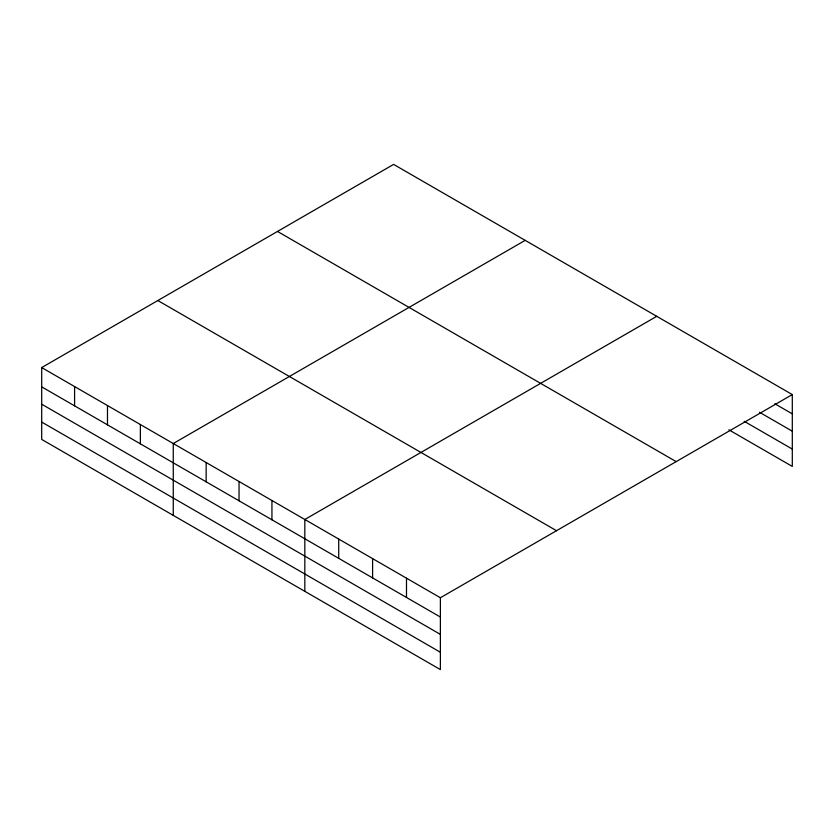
<?xml version="1.0" encoding="UTF-8"?>
<svg xmlns="http://www.w3.org/2000/svg" width="834" height="834" viewBox="0 0 834 834"><rect width="100%" height="100%" fill="white"/><g stroke="black" fill="none" stroke-linecap="round" stroke-linejoin="round"><path stroke-width="1.25" d="M41.7 367.575L440.383 597.749L440.383 669.598L41.7 439.424L41.7 367.575L393.617 164.402L792.3 394.576L792.3 466.425L728.895 429.823M525.18 240.359L173.263 443.532L173.263 515.381M656.754 316.315L304.827 519.488L304.827 591.348M440.383 597.749L792.3 394.576M774.807 403.76L792.3 413.852M759.503 412.267L792.3 431.199M744.199 421.306L792.3 449.078M277.482 231.445L676.166 461.619M157.834 300.532L556.518 530.705M41.7 386.861L440.383 617.035M41.7 404.209L440.383 634.382M41.7 422.077L440.383 652.251M406.492 578.191L406.492 597.467M372.6 558.624L372.6 577.899M338.719 539.056L338.719 558.342M271.936 500.504L271.936 519.78M239.045 481.51L239.045 500.796M206.154 462.526L206.154 481.802M140.373 424.548L140.373 443.824M107.482 405.553L107.482 424.84M74.591 386.569L74.591 405.845"/></g></svg>
